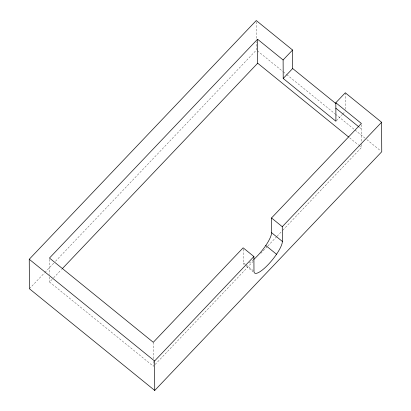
<?xml version="1.0" encoding="UTF-8"?>
<svg xmlns="http://www.w3.org/2000/svg" width="411" height="411" viewBox="0 0 411 411"><rect width="100%" height="100%" fill="white"/><g stroke="black" fill="none" stroke-linecap="round" stroke-linejoin="round"><path stroke-width="0.31" stroke-dasharray="2.06 1.54" d="M29.402 288.738L44.45 272.914M44.891 272.452L53.738 263.143M55.511 261.283L256.418 50.014L256.377 41.691M153.38 361.243L153.406 366.288L49.592 282.038L53.127 278.324M53.569 277.857L61.522 269.493M336.357 120.793L342.378 114.464M342.805 114.011L345.384 111.299M155.173 364.434L253.258 261.288M260.769 253.392L267.397 246.425M267.838 245.958L276.675 236.669M277.117 236.202L282.419 230.628M282.86 230.16L361.505 147.462L361.485 142.997M249.123 263.025L249.564 262.752A21.49 5.461 -50.9 0 0 253.33 259.824M359.445 127.369L361.408 128.962M257.414 50.825L282.778 71.406M283.277 71.812L286.262 74.232M286.755 74.638L335.001 113.79M335.499 114.191L364.845 138.009M366.833 139.622L380.756 150.924M349.586 137.788L358.526 145.047M359.024 145.448L361.505 147.462M243.148 249.097L243.22 262.547L245.665 264.53M246.153 264.925L253.489 270.88M246.287 266.277L253.135 271.83M361.387 124.697L361.48 142.36M345.291 92.799L345.374 109.383M256.269 21.829L256.361 39.127M153.282 342.306L153.37 358.716M49.469 259.315L49.551 274.466M49.561 276.988L49.592 282.038M244.319 264.556A21.49 5.461 -50.9 0 1 243.22 262.547"/><path stroke-width="0.62" d="M29.248 259.269L256.264 20.55L292.575 50.019L292.668 68.519L283.21 78.465L335.926 121.245L335.828 102.745L345.291 92.799L381.598 122.262L381.752 151.731L154.736 390.45L29.402 288.738L29.248 259.269L154.582 360.986L154.736 390.45M283.21 78.465L283.112 59.965L257.563 39.23L49.464 258.057L153.282 342.306L243.142 247.812L253.9 256.546L253.977 271.275A21.49 5.461 -50.9 0 0 259.197 272.18L260.322 271.481A21.49 5.461 -50.9 0 0 276.084 254.907L277.204 253.248A21.49 5.461 -50.9 0 0 282.357 241.437L282.28 226.702L381.598 122.262M62.405 268.563L257.687 63.212L257.563 39.23M283.112 59.965L292.575 50.019M253.777 259.428A21.49 5.461 -50.9 0 0 265.326 246.174L266.441 244.519A21.49 5.461 -50.9 0 0 271.599 232.708L271.522 217.974L361.382 123.48L335.828 102.745M154.582 360.986L253.9 256.546M292.668 68.519L335.936 103.629M335.859 108.227L358.952 126.968M257.687 63.212L348.59 136.981M271.522 217.974L282.28 226.702M271.599 232.708L282.357 241.437M265.768 245.521L276.526 254.255"/></g></svg>
